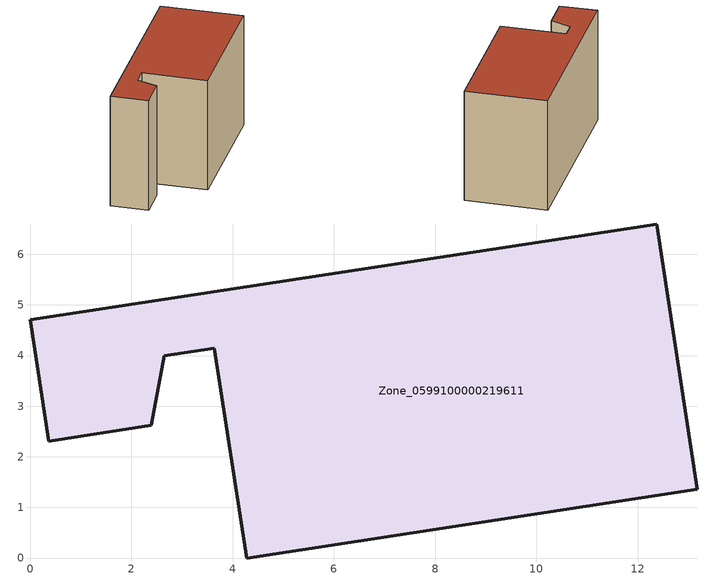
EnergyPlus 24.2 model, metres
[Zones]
Zone_0599100000219611
 floor ground (C_G): 2.39,2.62 0.37,2.31 0,4.71 12.38,6.6 13.18,1.36 4.28,0 3.64,4.15 2.65,4 z0
 wall outside (C_F): 0.37,2.31 2.39,2.62 2.65,4 3.64,4.15 4.28,0 13.18,1.36 12.38,6.6 0,4.71 0.37,2.31 z0:7.55
 roof outside (C_R): 13.18,1.36 12.38,6.6 0,4.71 0.37,2.31 2.39,2.62 2.65,4 3.64,4.15 4.28,0 z7.55
[BUILDING]
Pand.0599100000219611: North Axis=0; Terrain=City; Loads Convergence Tolerance Value=0.04; Temperature Convergence Tolerance Value=0.4; Solar Distribution=FullExterior; Maximum Number of Warmup Days=25; Minimum Number of Warmup Days=1
[Site:Location]
Rotterdam.The.Hague.AP_ZH_NLD Design_Conditions: Latitude=51.96; Longitude=4.45; Time Zone=1; Elevation=-4.5
[SITE:GROUNDTEMPERATURE:BUILDINGSURFACE]
18, 18, 18, 18, 18, 18, 18, 18, 18, 18, 18, 18
[MATERIAL] Thermal Absorptance=0.9; Solar Absorptance=0.7; Visible Absorptance=0.7
Name | Roughness | Thickness | Conductivity | Density | Specific Heat
G.TI.1975-1991 | MediumSmooth | 0.15 | 0.288461 | 540 | 1210
F.TI.1975-1991 | Rough | 0.3 | 0.230769 | 1920 | 840
R.TI.1975-1991 | MediumRough | 0.2 | 0.153846 | 1500 | 1000
[CONSTRUCTION]
C_G: G.TI.1975-1991
C_F: F.TI.1975-1991
C_R: R.TI.1975-1991
[ZONE]
Zone_0599100000219611: Type=1; Multiplier=1; Ceiling Height=Autocalculate; Volume=Autocalculate; Floor Area=autocalculate; Part of Total Floor Area=Yes
[ZONEINFILTRATION:DESIGNFLOWRATE]
Infil_Zone_0599100000219611: Zone or ZoneList or Space or SpaceList=Zone_0599100000219611; Schedule=AlwaysOn; Design Flow Rate Calculation Method=Flow/Area; Flow Rate per Floor Area=0.003; Constant Term Coefficient=1; Temperature Term Coefficient=0; Velocity Term Coefficient=0; Velocity Squared Term Coefficient=0
[HVACTEMPLATE:ZONE:IDEALLOADSAIRSYSTEM]
Zone_0599100000219611: Maximum Heating Supply Air Temperature=50; Minimum Cooling Supply Air Temperature=13; Maximum Heating Supply Air Humidity Ratio=0.0156; Minimum Cooling Supply Air Humidity Ratio=0.0077; Heating Limit=NoLimit; Cooling Limit=NoLimit; Dehumidification Control Type=ConstantSensibleHeatRatio; Cooling Sensible Heat Ratio=0.7; Dehumidification Setpoint=60; Humidification Control Type=None; Humidification Setpoint=30; Outdoor Air Method=None; Outdoor Air Flow Rate per Person=0.00944; Outdoor Air Flow Rate per Zone Floor Area=0; Outdoor Air Flow Rate per Zone=0; Demand Controlled Ventilation Type=None; Outdoor Air Economizer Type=NoEconomizer; Heat Recovery Type=None; Sensible Heat Recovery Effectiveness=0.7; Latent Heat Recovery Effectiveness=0.65
[ZONECONTROL:THERMOSTAT]
ThermostatControl_Zone_0599100000219611: Zone or ZoneList=Zone_0599100000219611; Control Type Schedule=DualSetpointControlType; Control 1=Thermostat_Zone_0599100000219611; Temperature Difference Between Cutout And Setpoint=0
[THERMOSTATSETPOINT:DUALSETPOINT]
Thermostat_Zone_0599100000219611: Heating Setpoint Temperature Schedule=HeatingSetpoint_Zone_0599100000219611; Cooling Setpoint Temperature Schedule=CoolingSetpoint_Zone_0599100000219611
[SCHEDULE:COMPACT]
HeatingSetpoint_Zone_0599100000219611: Through: 12/31, For: AllDays, Until: 24:00, 21
CoolingSetpoint_Zone_0599100000219611: Through: 12/31, For: AllDays, Until: 24:00, 24
DualSetpointControlType: Through: 12/31, For: AllDays, Until: 24:00, 4
AlwaysOn: Through: 12/31, For: AllDays, Until: 24:00, 1
